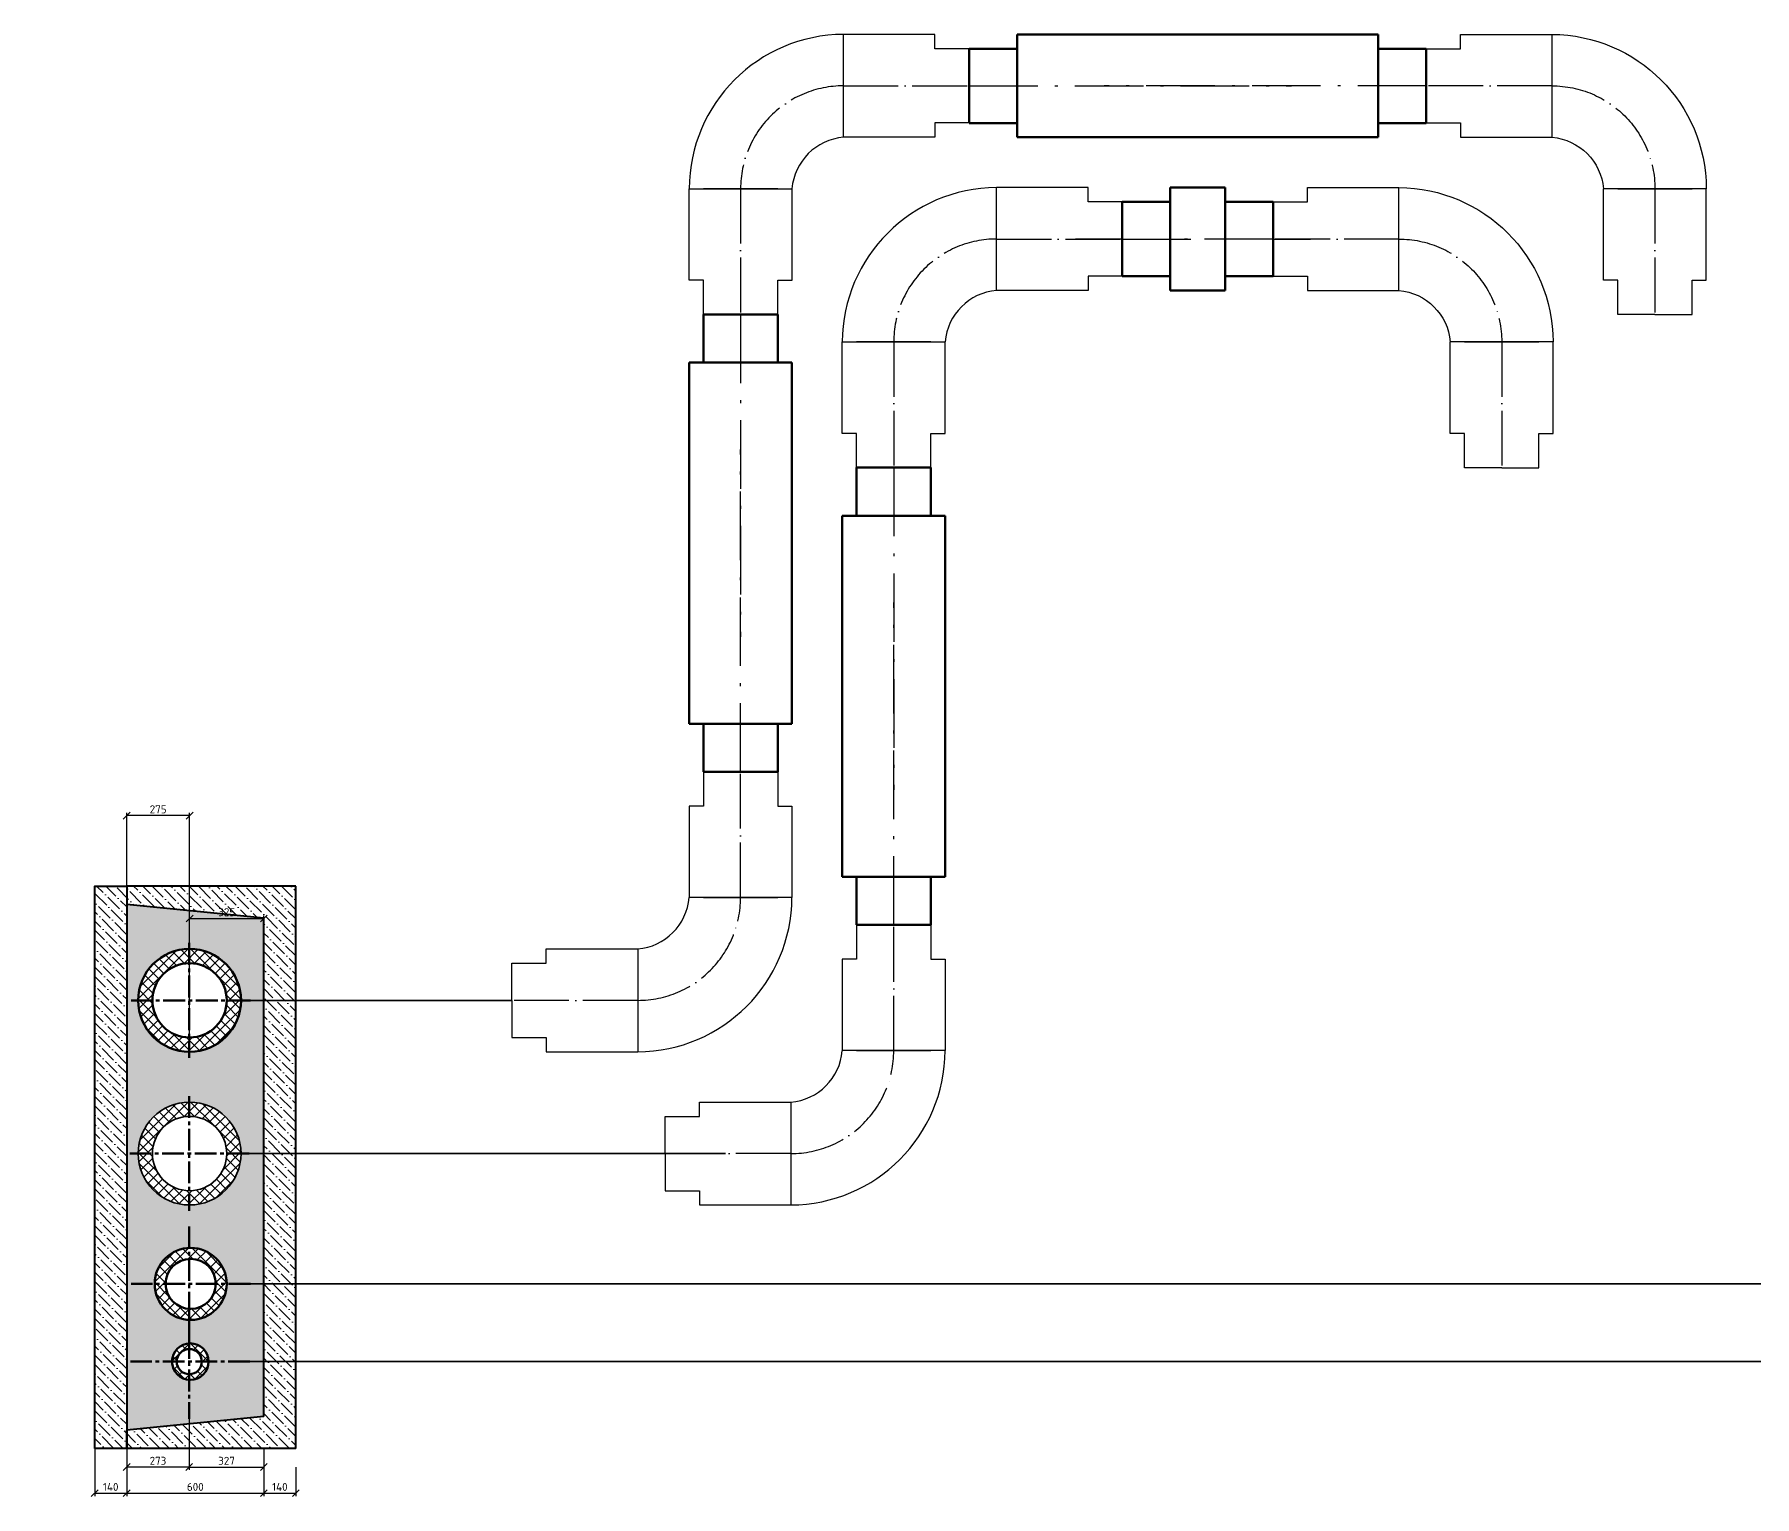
# Model space of a CAD drawing. Header units: millimetres. Extents: x 1642 to 8783, y 1095 to 5441.
# Drawn here: x 7115 to 7867, y 1960 to 2600 of the extents above; entities that cross this region are included whole.
import ezdxf

# ---------------------------------------------------------------- set-up
doc = ezdxf.new("R2010")
doc.units = ezdxf.units.MM
for name, pattern in [('ACAD_ISO04W100', [30, 24, -3, 0, -3]), ('ACAD_ISO10W100', [18.5, 12, -3, 0.5, -3]), ('осевая2', [28.575, 19.05, -3.175, 3.175, -3.175])]:
    doc.linetypes.add(name, pattern=pattern)
for name, color, linetype, lineweight in [('12  Размер', 7, 'Continuous', 20), ('2 Рамка обычные', 1, 'Continuous', 60), ('9 Размеры на геодезии', 5, 'Continuous', 40), ('Объекты проект.', 1, 'Continuous', 80), ('Осевая', 2, 'осевая2', 30), ('Размерный', 4, 'Continuous', 30)]:
    doc.layers.add(name, color=color, linetype=linetype, lineweight=lineweight)
doc.styles.add('-ISOCPEUR-', font='isocpeur.ttf')
doc.styles.add('GOST', font='gost.shx', dxfattribs={"oblique": 15})
doc.dimstyles.new('Копия М 1 к 10', dxfattribs={"dimtxt": 3.5, "dimasz": 3, "dimexe": 1.25, "dimexo": 0, "dimgap": 1, "dimtad": 1, "dimdec": 0, "dimlfac": 10, "dimzin": 0, "dimdsep": 46, "dimtxsty": 'GOST', "dimblk": 'OBLIQUE', "dimcen": 5, "dimclrd": 256, "dimclre": 256, "dimclrt": 256, "dimazin": 2, "dimtfac": 1, "dimtdec": 0, "dimtmove": 0, "dimatfit": 3, "dimldrblk": 'NONE', "dimfxl": 1.25, "dimtolj": 1, "dimtzin": 0, "dimlwd": -1, "dimlwe": -1, "dimarcsym": 2})

# ---------------------------------------------------------------- blocks, each defined once
blk = doc.blocks.new('отвод 320')
at = {"color": 7, "linetype": 'Continuous', "lineweight": 30}
for p, q in [((5242.11, 1542.77), (5225.86, 1542.77)), ((5225.86, 1542.77), (5225.86, 1527.77)), ((5242.11, 1542.77), (5258.36, 1542.77)), ((5258.36, 1542.77), (5258.36, 1527.77)), ((5225.86, 1527.77), (5219.61, 1527.77)), ((5219.61, 1527.77), (5219.61, 1487.77)), ((5258.36, 1527.77), (5264.61, 1527.77)), ((5264.61, 1527.77), (5264.61, 1487.77)), ((5264.61, 1487.77), (5219.61, 1487.77)), ((5225.86, 1487.77), (5258.36, 1487.77)), ((5157.11, 1459.01), (5157.11, 1465.26)), ((5157.11, 1465.26), (5197.11, 1465.26)), ((5197.11, 1465.26), (5197.11, 1420.27)), ((5142.11, 1442.77), (5142.11, 1459.01)), ((5142.11, 1459.01), (5157.11, 1459.01)), ((5142.11, 1442.77), (5142.11, 1426.52)), ((5142.11, 1426.52), (5157.11, 1426.52)), ((5157.11, 1426.52), (5157.11, 1420.27)), ((5157.11, 1420.27), (5197.11, 1420.27))]:
    blk.add_line(p, q, dxfattribs=at)
at = {"color": 3, "linetype": 'ACAD_ISO04W100', "lineweight": 30}
for p, q in [((5242.11, 1487.77), (5242.11, 1542.77)), ((5197.11, 1442.77), (5142.11, 1442.77))]:
    blk.add_line(p, q, dxfattribs=at)
blk.add_arc((5197.11, 1487.77), 45, 270, 0, dxfattribs=at)
at = {"color": 7, "linetype": 'Continuous', "lineweight": 30}
for centre, radius, start, end in [((5195.03, 1489.84), 24.67, 274.83321, 355.16679), ((5196.79, 1488.09), 67.82, 270.27249, 359.72751)]:
    blk.add_arc(centre, radius, start, end, dxfattribs=at)
blk = doc.blocks.new('*U93')
at = {"color": 40, "linetype": 'ACAD_ISO10W100', "lineweight": 25, "ltscale": 0.5, "true_color": 0xf8d731}
for q in [(16.72, 0), (28.19, 0)]:
    blk.add_line((0, 0), q, dxfattribs=at)
at = {"layer": 'Объекты проект.', "lineweight": 60}
for p, q in [((4.2, 3.25), (0, 3.25)), ((0, 3.25), (0, -3.25)), ((4.2, 0), (4.2, 4.5)), ((4.2, 4.5), (4.2, -4.5)), ((4.2, 4.5), (28.13, 4.5)), ((4.2, 0), (4.2, 3.25)), ((0, -3.25), (4.2, -3.25)), ((4.2, -4.5), (28.47, -4.5))]:
    blk.add_line(p, q, dxfattribs=at)
blk = doc.blocks.new('_Oblique')
at = {"color": 0, "linetype": 'ByBlock', "lineweight": -2}
blk.add_line((-0.5, -0.5), (0.5, 0.5), dxfattribs=at)
blk = doc.blocks.new('*D124')
at = {"transparency": 16777216}
for p, q in [((7182.49, 1994.32), (7182.49, 1972.03)), ((7155.16, 1981.42), (7155.16, 1972.03)), ((7182.49, 1973.28), (7155.16, 1973.28))]:
    blk.add_line(p, q, dxfattribs=at)
at = {"layer": 'Defpoints', "color": 0, "lineweight": 35, "transparency": 16777216}
for p in [(7182.49, 1994.32), (7155.16, 1981.42), (7155.16, 1973.28)]:
    blk.add_point(p, dxfattribs=at)
at = {"transparency": 16777216, "xscale": 3, "yscale": 3, "zscale": 3, "rotation": 180}
blk.add_blockref('_Oblique', (7155.16, 1973.28), dxfattribs=at)
at = {"transparency": 16777216, "xscale": 3, "yscale": 3, "zscale": 3}
blk.add_blockref('_Oblique', (7182.49, 1973.28), dxfattribs=at)
at = {"transparency": 16777216, "insert": (7168.83, 1976.03), "char_height": 3.5, "attachment_point": 5, "style": '-ISOCPEUR-'}
blk.add_mtext('\\A1;273', dxfattribs=at)
blk = doc.blocks.new('_None')
blk = doc.blocks.new('*D125')
at = {"transparency": 16777216}
for p, q in [((7182.49, 1994.32), (7182.49, 1972.03)), ((7215.16, 1981.42), (7215.16, 1972.03)), ((7182.49, 1973.28), (7215.16, 1973.28))]:
    blk.add_line(p, q, dxfattribs=at)
at = {"layer": 'Defpoints', "color": 0, "lineweight": 35, "transparency": 16777216}
for p in [(7182.49, 1994.32), (7215.16, 1981.42), (7215.16, 1973.28)]:
    blk.add_point(p, dxfattribs=at)
at = {"transparency": 16777216, "xscale": 3, "yscale": 3, "zscale": 3, "rotation": 180}
blk.add_blockref('_Oblique', (7182.49, 1973.28), dxfattribs=at)
at = {"transparency": 16777216, "xscale": 3, "yscale": 3, "zscale": 3}
blk.add_blockref('_Oblique', (7215.16, 1973.28), dxfattribs=at)
at = {"transparency": 16777216, "insert": (7198.83, 1976.03), "char_height": 3.5, "attachment_point": 5, "style": '-ISOCPEUR-'}
blk.add_mtext('\\A1;327', dxfattribs=at)
blk = doc.blocks.new('*D127')
at = {"transparency": 16777216}
for p, q in [((7155.16, 2199.92), (7155.16, 2259.48)), ((7182.66, 2258.23), (7155.16, 2258.23)), ((7182.66, 2199.92), (7182.66, 2259.48))]:
    blk.add_line(p, q, dxfattribs=at)
at = {"layer": 'Defpoints', "color": 0, "lineweight": 35, "transparency": 16777216}
for p in [(7155.16, 2258.23), (7155.16, 2199.92), (7182.66, 2199.92)]:
    blk.add_point(p, dxfattribs=at)
at = {"transparency": 16777216, "xscale": 3, "yscale": 3, "zscale": 3, "rotation": 180}
blk.add_blockref('_Oblique', (7155.16, 2258.23), dxfattribs=at)
at = {"transparency": 16777216, "xscale": 3, "yscale": 3, "zscale": 3}
blk.add_blockref('_Oblique', (7182.66, 2258.23), dxfattribs=at)
at = {"transparency": 16777216, "insert": (7168.91, 2260.98), "char_height": 3.5, "attachment_point": 5, "style": '-ISOCPEUR-'}
blk.add_mtext('\\A1;275', dxfattribs=at)
blk = doc.blocks.new('*D128')
at = {"transparency": 16777216}
for p, q in [((7182.66, 2154.92), (7182.66, 2214.48)), ((7182.66, 2213.23), (7215.16, 2213.23)), ((7215.16, 2154.92), (7215.16, 2214.48))]:
    blk.add_line(p, q, dxfattribs=at)
at = {"layer": 'Defpoints', "color": 0, "lineweight": 35, "transparency": 16777216}
for p in [(7215.16, 2213.23), (7182.66, 2154.92), (7215.16, 2154.92)]:
    blk.add_point(p, dxfattribs=at)
at = {"transparency": 16777216, "xscale": 3, "yscale": 3, "zscale": 3, "rotation": 180}
blk.add_blockref('_Oblique', (7182.66, 2213.23), dxfattribs=at)
at = {"transparency": 16777216, "xscale": 3, "yscale": 3, "zscale": 3}
blk.add_blockref('_Oblique', (7215.16, 2213.23), dxfattribs=at)
at = {"transparency": 16777216, "insert": (7198.91, 2215.98), "char_height": 3.5, "attachment_point": 5, "style": '-ISOCPEUR-'}
blk.add_mtext('\\A1;325', dxfattribs=at)
blk = doc.blocks.new('*D129')
at = {"transparency": 16777216}
for p, q in [((7141.16, 1981.42), (7141.16, 1960.62)), ((7155.16, 1981.42), (7155.16, 1960.62)), ((7141.16, 1961.87), (7155.16, 1961.87))]:
    blk.add_line(p, q, dxfattribs=at)
at = {"layer": 'Defpoints', "color": 0, "lineweight": 35, "transparency": 16777216}
for p in [(7141.16, 1981.42), (7155.16, 1981.42), (7155.16, 1961.87)]:
    blk.add_point(p, dxfattribs=at)
at = {"transparency": 16777216, "xscale": 3, "yscale": 3, "zscale": 3, "rotation": 180}
blk.add_blockref('_Oblique', (7141.16, 1961.87), dxfattribs=at)
at = {"transparency": 16777216, "xscale": 3, "yscale": 3, "zscale": 3}
blk.add_blockref('_Oblique', (7155.16, 1961.87), dxfattribs=at)
at = {"transparency": 16777216, "insert": (7148.16, 1964.62), "char_height": 3.5, "attachment_point": 5, "style": '-ISOCPEUR-'}
blk.add_mtext('\\A1;140', dxfattribs=at)
blk = doc.blocks.new('*D126')
at = {"transparency": 16777216}
for p, q in [((7155.16, 1972.03), (7155.16, 1960.62)), ((7215.16, 1972.03), (7215.16, 1960.62)), ((7155.16, 1961.87), (7215.16, 1961.87))]:
    blk.add_line(p, q, dxfattribs=at)
at = {"layer": 'Defpoints', "color": 0, "lineweight": 35, "transparency": 16777216}
for p in [(7155.16, 1972.03), (7215.16, 1972.03), (7215.16, 1961.87)]:
    blk.add_point(p, dxfattribs=at)
at = {"transparency": 16777216, "xscale": 3, "yscale": 3, "zscale": 3, "rotation": 180}
blk.add_blockref('_Oblique', (7155.16, 1961.87), dxfattribs=at)
at = {"transparency": 16777216, "xscale": 3, "yscale": 3, "zscale": 3}
blk.add_blockref('_Oblique', (7215.16, 1961.87), dxfattribs=at)
at = {"transparency": 16777216, "insert": (7185.16, 1964.62), "char_height": 3.5, "attachment_point": 5, "style": '-ISOCPEUR-'}
blk.add_mtext('\\A1;600', dxfattribs=at)
blk = doc.blocks.new('*D130')
at = {"transparency": 16777216}
for p, q in [((7215.16, 1973.28), (7215.16, 1960.62)), ((7229.16, 1973.28), (7229.16, 1960.62)), ((7215.16, 1961.87), (7229.16, 1961.87))]:
    blk.add_line(p, q, dxfattribs=at)
at = {"layer": 'Defpoints', "color": 0, "lineweight": 35, "transparency": 16777216}
for p in [(7215.16, 1973.28), (7229.16, 1973.28), (7229.16, 1961.87)]:
    blk.add_point(p, dxfattribs=at)
at = {"transparency": 16777216, "xscale": 3, "yscale": 3, "zscale": 3, "rotation": 180}
blk.add_blockref('_Oblique', (7215.16, 1961.87), dxfattribs=at)
at = {"transparency": 16777216, "xscale": 3, "yscale": 3, "zscale": 3}
blk.add_blockref('_Oblique', (7229.16, 1961.87), dxfattribs=at)
at = {"transparency": 16777216, "insert": (7222.16, 1964.62), "char_height": 3.5, "attachment_point": 5, "style": '-ISOCPEUR-'}
blk.add_mtext('\\A1;140', dxfattribs=at)
blk = doc.blocks.new('*U132')
at = {"color": 40, "linetype": 'ACAD_ISO10W100', "lineweight": 25, "ltscale": 0.5, "true_color": 0xf8d731}
for q in [(-4.08, 0), (7.38, 0)]:
    blk.add_line((0, 0), q, dxfattribs=at)
at = {"layer": 'Объекты проект.', "lineweight": 60}
for p, q in [((4.2, 3.25), (0, 3.25)), ((0, 3.25), (0, -3.25)), ((4.2, 0), (4.2, 4.5)), ((4.2, 4.5), (4.2, -4.5)), ((4.2, 4.5), (7.32, 4.5)), ((4.2, 0), (4.2, 3.25)), ((0, -3.25), (4.2, -3.25)), ((4.2, -4.5), (7.66, -4.5))]:
    blk.add_line(p, q, dxfattribs=at)
blk = doc.blocks.new('*U131')
at = {"color": 40, "linetype": 'ACAD_ISO10W100', "lineweight": 25, "ltscale": 0.5, "true_color": 0xf8d731}
for q in [(-3.26, 0), (8.21, 0)]:
    blk.add_line((0, 0), q, dxfattribs=at)
at = {"layer": 'Объекты проект.', "lineweight": 60}
for p, q in [((4.2, 3.25), (0, 3.25)), ((0, 3.25), (0, -3.25)), ((4.2, 0), (4.2, 4.5)), ((4.2, 4.5), (4.2, -4.5)), ((4.2, 4.5), (8.15, 4.5)), ((4.2, 0), (4.2, 3.25)), ((0, -3.25), (4.2, -3.25)), ((4.2, -4.5), (8.49, -4.5))]:
    blk.add_line(p, q, dxfattribs=at)

msp = doc.modelspace()

# ---------------------------------------------------------------- hatches: boundary and pattern name
at = {"layer": '12  Размер', "ltscale": 50}
h = msp.add_hatch(dxfattribs=at)
h.set_pattern_fill('AR-SAND', color=256, scale=0.089, angle=90)
h.set_pattern_definition([(127.5, (6807.447, 1293.064), (-4.355778, -0.142403), [0, -3.436112, 0, -3.84302, 0, -3.673475]), (97.5, (6807.447, 1293.064), (-6.379743, 4.000757), [0, -1.853692, 0, -3.097022, 0, -1.186815]), (57.5, (6807.447, 1290.2834), (-0.012791, 7.039832), [0, -1.1303, 0, -4.06908, 0, -5.31241]), (47.5, (6807.447, 1290.2834), (-1.98407, 6.795652), [0, -0.56515, 0, -2.667508, 0, -3.05181])])
h.paths.add_polyline_path([(7215.162, 2213.416), (7155.162, 2219.416), (7155.162, 1989.416), (7215.162, 1995.416)])
h.paths.add_polyline_path([(7160.162, 2177.416, -1), (7205.162, 2177.416, -1)], flags=16)
h.paths.add_polyline_path([(7205.162, 2110.416, -1), (7160.162, 2110.416, -1)], flags=16)
h.paths.add_polyline_path([(7198.891, 2053.416, -0.4263847), (7182.489, 2037.68), (7182.489, 2027.402, -0.4318661), (7190.968, 2019.416, -1), (7174.968, 2019.416, -0.3967786), (7182.489, 2027.402), (7182.489, 2037.68, -0.4021463), (7167.391, 2053.416, -1)], flags=16)
h.paths.add_polyline_path([(7194.091, 2053.416, -1), (7172.191, 2053.416, -1)], flags=0)
h.paths.add_polyline_path([(7188.045, 2019.416, -1), (7177.045, 2019.416, -1)], flags=0)
at = {"layer": 'Размерный', "lineweight": 20}
h = msp.add_hatch(dxfattribs=at)
h.set_pattern_fill('ANSI36', color=256, scale=0.9, angle=90)
h.set_pattern_definition([(135, (6807.4468, 1293.064), (-5.5565335, 1.515418), [7.14375, -1.42875, 0, -1.42875])])
h.paths.add_polyline_path([(7141.162, 2227.416), (7141.162, 1981.416), (7155.162, 1981.416), (7155.162, 2227.416)])
h.paths.add_polyline_path([(7155.162, 1989.416), (7155.162, 1981.416), (7229.162, 1981.416), (7229.162, 2227.416), (7155.162, 2227.416), (7155.162, 2219.416), (7215.162, 2213.416), (7215.162, 1995.416)])
at = {"layer": 'Размерный', "lineweight": 25, "ltscale": 0.5}
h = msp.add_hatch(dxfattribs=at)
h.set_pattern_fill('ANSI37', angle=90)
h.set_pattern_definition([(135, (7317.263, 1239.5404), (-2.245064, -2.245064), []), (225, (7317.263, 1239.5404), (2.245064, -2.245064), [])])
edge = h.paths.add_edge_path()
edge.add_arc((7182.662, 2177.416), 22.5, 90, 450)
edge = h.paths.add_edge_path(flags=17)
edge.add_arc((7182.662, 2177.416), 16.25, 90, 450)
h = msp.add_hatch(dxfattribs=at)
h.set_pattern_fill('ANSI37', angle=90)
h.set_pattern_definition([(135, (7317.263, 1172.5404), (-2.245064, -2.245064), []), (225, (7317.263, 1172.5404), (2.245064, -2.245064), [])])
edge = h.paths.add_edge_path()
edge.add_arc((7182.662, 2110.416), 22.5, 90, 450)
edge = h.paths.add_edge_path(flags=17)
edge.add_arc((7182.662, 2110.416), 16.25, 90, 450)
h = msp.add_hatch(dxfattribs=at)
h.set_pattern_fill('ANSI37', angle=90)
h.set_pattern_definition([(135, (7317.742, 1315.567), (-2.245064, -2.245064), []), (225, (7317.742, 1315.567), (2.245064, -2.245064), [])])
edge = h.paths.add_edge_path()
edge.add_arc((7183.141, 2053.493), 15.75, 90, 450)
edge = h.paths.add_edge_path(flags=16)
edge.add_arc((7183.141, 2053.493), 10.95, 90, 450)
h = msp.add_hatch(dxfattribs=at)
h.set_pattern_fill('ANSI37', angle=90)
h.set_pattern_definition([(135, (7317.5694, 1349.49), (-2.245064, -2.245064), []), (225, (7317.5694, 1349.49), (2.245064, -2.245064), [])])
edge = h.paths.add_edge_path()
edge.add_arc((7182.968, 2019.416), 8, 270, 630, ccw=False)
edge = h.paths.add_edge_path(flags=17)
edge.add_arc((7182.968, 2019.416), 5.5, 270, 630, ccw=False)

# ---------------------------------------------------------------- linework, layer by layer
at = {"color": 18, "lineweight": 35, "true_color": 0x000000}
for p, q in [((7323.704, 2177.416), (7209.246, 2177.416)), ((7208.767, 2110.416), (7417.111, 2110.416)), ((7209.246, 2053.416), (8215.986, 2053.416)), ((7209.073, 2019.416), (8234.778, 2019.416))]:
    msp.add_line(p, q, dxfattribs=at)
at = {"color": 5, "lineweight": 35}
for centre, radius in [((7182.662, 2177.416), 22.5), ((7182.662, 2110.416), 22.5), ((7182.662, 2110.416), 22.5), ((7182.662, 2110.416), 16.25)]:
    msp.add_circle(centre, radius, dxfattribs=at)
at = {"color": 4, "lineweight": 50}
for radius in [15.75, 10.95]:
    msp.add_circle((7183.141, 2053.416), radius, dxfattribs=at)
at = {"color": 6, "lineweight": 50}
for centre, radius in [((7182.968, 2019.416), 8), ((7182.545, 2019.416), 5.5)]:
    msp.add_circle(centre, radius, dxfattribs=at)
at = {"layer": '2 Рамка обычные'}
for radius in [22.5, 16.25]:
    msp.add_circle((7182.662, 2177.416), radius, dxfattribs=at)
at = {"layer": '9 Размеры на геодезии', "color": 1, "linetype": 'ByBlock'}
for p, q in [((7229.162, 2227.416), (7155.162, 2227.416)), ((7155.162, 2227.416), (7155.162, 2219.416)), ((7229.162, 1981.416), (7229.162, 2227.416)), ((7215.162, 2213.416), (7155.162, 2219.416)), ((7215.162, 1995.416), (7215.162, 2213.416)), ((7215.162, 1995.416), (7155.162, 1989.416)), ((7155.162, 1981.416), (7155.162, 1989.416)), ((7229.162, 1981.416), (7155.162, 1981.416))]:
    msp.add_line(p, q, dxfattribs=at)
msp.add_lwpolyline([(7141.162, 1981.416), (7141.162, 2227.416), (7155.162, 2227.416), (7155.162, 1981.416)], close=True, dxfattribs=at)
at = {"layer": 'Осевая', "lineweight": 50, "ltscale": 0.5}
for p, q in [((7182.489, 2202.507), (7182.489, 2152.325)), ((7209.246, 2177.416), (7157.036, 2177.416)), ((7182.489, 2135.507), (7182.489, 2085.325)), ((7208.767, 2110.416), (7156.557, 2110.416)), ((7182.489, 2078.507), (7182.489, 2028.325)), ((7209.246, 2053.416), (7157.036, 2053.416)), ((7182.489, 2044.507), (7182.489, 1994.325)), ((7209.073, 2019.416), (7156.863, 2019.416))]:
    msp.add_line(p, q, dxfattribs=at)

# ---------------------------------------------------------------- block references
at = {"color": 5, "lineweight": 35, "rotation": 180}
for p in [(12665.817, 4020.181), (12732.817, 3953.181)]:
    msp.add_blockref('отвод 320', p, dxfattribs=at)
at = {"color": 5, "lineweight": 35, "yscale": 5, "zscale": 5}
for name, p, xscale, rotation in [('*U93', (7523.704, 2577.416), -5, 180), ('*U93', (7723.704, 2577.416), 5, 180), ('*U132', (7590.704, 2510.416), -5, 180), ('*U131', (7656.704, 2510.416), 5, 180), ('*U93', (7423.704, 2477.416), 5, 270), ('*U93', (7423.704, 2277.416), 5, 89.99999999999999), ('*U93', (7490.704, 2410.416), 5, 270), ('*U93', (7490.704, 2210.416), 5, 89.99999999999999)]:
    msp.add_blockref(name, p, dxfattribs=dict(at, xscale=xscale, rotation=rotation))
at = {"color": 5, "lineweight": 35, "xscale": -1, "rotation": 180}
for p in [(2581.591, 4020.181), (2514.591, 3953.181)]:
    msp.add_blockref('отвод 320', p, dxfattribs=at)
at = {"color": 5, "lineweight": 35}
for p in [(2181.591, 734.651), (2248.591, 667.651)]:
    msp.add_blockref('отвод 320', p, dxfattribs=at)

# ---------------------------------------------------------------- dimensions: what is measured, and where the dimension line sits
for base, p1, p2, picture, middle in [((7155.162, 2258.234), (7182.662, 2199.916), (7155.162, 2199.916), '*D127', (7168.912, 2260.984)), ((7215.162, 2213.234), (7182.662, 2154.916), (7215.162, 2154.916), '*D128', (7198.912, 2215.984)), ((7155.162, 1973.279), (7182.489, 1994.325), (7155.162, 1981.416), '*D124', (7168.825, 1976.029)), ((7215.162, 1973.279), (7182.489, 1994.325), (7215.162, 1981.416), '*D125', (7198.825, 1976.029)), ((7155.162, 1961.871), (7141.162, 1981.416), (7155.162, 1981.416), '*D129', (7148.162, 1964.621)), ((7215.162, 1961.871), (7155.162, 1972.029), (7215.162, 1972.029), '*D126', (7185.162, 1964.621)), ((7229.162, 1961.871), (7215.162, 1973.279), (7229.162, 1973.279), '*D130', (7222.162, 1964.621))]:
    dim = msp.add_linear_dim(base=base, p1=p1, p2=p2, angle=180, dimstyle='Копия М 1 к 10', override={"dimtxsty": '-ISOCPEUR-'})
    dim.commit()
    dim.dimension.update_dxf_attribs({"geometry": picture, "text_midpoint": middle})

doc.saveas('drawing.dxf')
